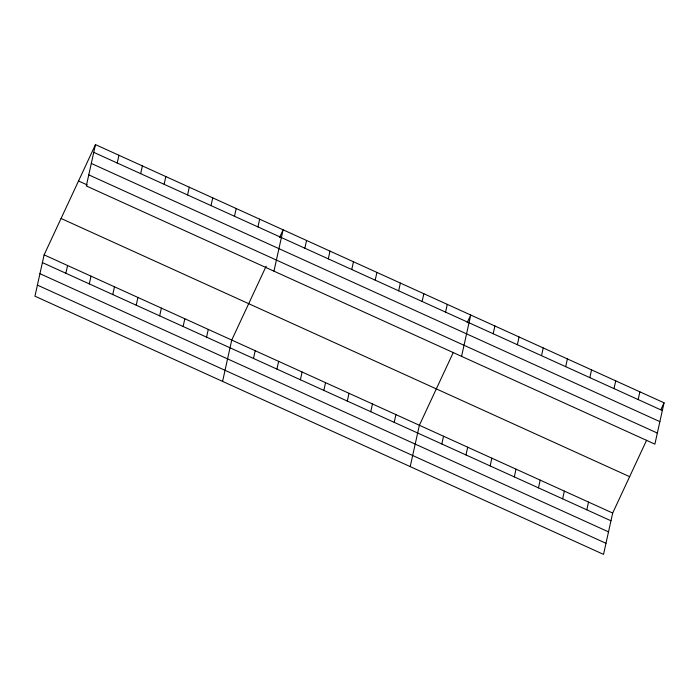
<?xml version="1.0" encoding="UTF-8"?>
<svg xmlns="http://www.w3.org/2000/svg" width="699" height="699" viewBox="0 0 699 699"><rect width="100%" height="100%" fill="white"/><g stroke="black" fill="none" stroke-linecap="round" stroke-linejoin="round"><path stroke-width="1.05" d="M95.475 144.614L86.318 185.951L654.884 444.145L664.05 402.807L95.475 144.614L44.116 254.855L34.95 296.193L603.525 554.386L612.682 513.049L646.636 440.178M65.855 273.248L67.567 265.498M89.306 283.899L91.019 276.149M117.214 163.007L118.935 155.265M112.757 294.55L114.479 286.8M140.665 173.658L142.386 165.916M136.209 305.201L137.93 297.451M164.125 184.309L165.838 176.567M159.669 315.843L161.382 308.102M187.577 194.96L189.289 187.218M183.121 326.494L184.833 318.753M211.028 205.611L212.749 197.869M206.572 337.145L208.293 329.404M234.48 216.262L236.201 208.52M222.579 381.392L231.745 340.055L266.153 266.197M257.94 226.913L259.652 219.163M253.484 358.447L255.196 350.706M273.947 271.16L283.104 229.814L279.539 237.477M276.935 369.098L278.648 361.357M304.843 248.215L306.564 240.465M300.387 379.749L302.108 372.008M328.294 258.857L330.015 251.116M323.838 390.4L325.559 382.659M351.754 269.508L353.467 261.767M347.298 401.051L349.011 393.31M375.206 280.159L376.918 272.418M370.75 411.702L372.462 403.961M398.657 290.81L400.378 283.069M394.201 422.353L395.922 414.612M422.109 301.461L423.83 293.72M410.208 466.6L419.374 425.263L453.328 352.392M445.569 312.112L447.281 304.371M441.82 443.979L443.533 436.237M461.567 356.359L470.733 315.022L467.168 322.685M465.98 454.953L467.701 447.211M493.179 333.738L494.901 325.996M490.148 465.927L491.86 458.186M517.347 344.712L519.069 336.97M514.315 476.901L516.028 469.16M541.515 355.686L543.228 347.945M538.475 487.876L540.196 480.126M565.674 366.66L567.396 358.919M562.643 498.841L564.355 491.1M589.842 377.635L591.555 369.893M586.802 509.816L588.523 502.074M614.002 388.609L615.723 380.868M638.17 399.583L639.882 391.833M660.931 409.509L664.05 402.807M93.762 152.356L662.337 410.549M91.307 163.444L659.873 421.637M88.773 174.864L657.34 433.065M78.533 180.989L87.323 184.982M61.066 218.472L629.633 476.674M44.116 254.855L612.682 513.049M42.394 262.597L610.97 520.79M39.939 273.685L608.514 531.878M37.405 285.105L605.981 543.298"/></g></svg>
